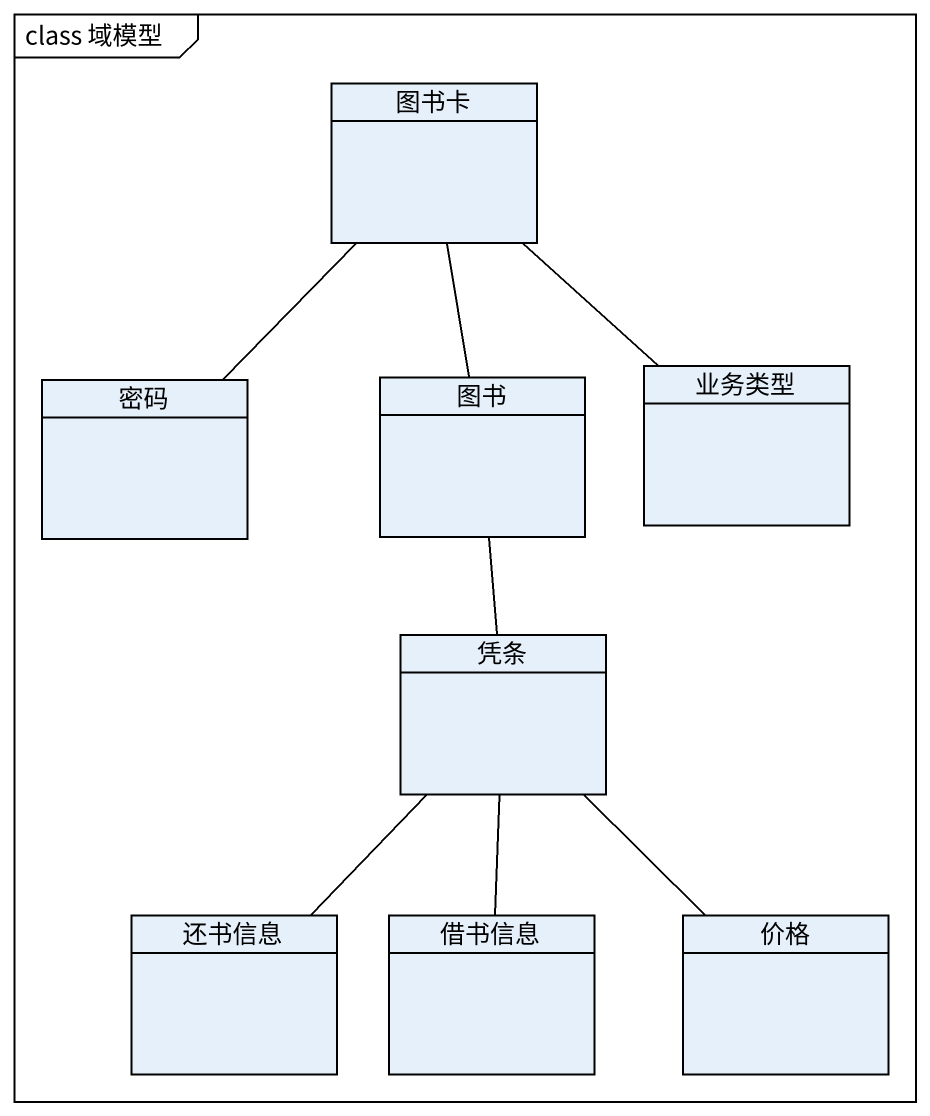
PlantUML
@startuml
mainframe class 域模型
hide circle
hide empty members
class 图书卡
class 密码
class 图书
class 业务类型
class 凭条
class 还书信息
class 借书信息
class 价格
图书卡 -- 密码
图书 -up- 图书卡
图书 -- 凭条
业务类型 -up- 图书卡
凭条 -- 价格
还书信息 -up- 凭条
借书信息 -up- 凭条
@enduml
